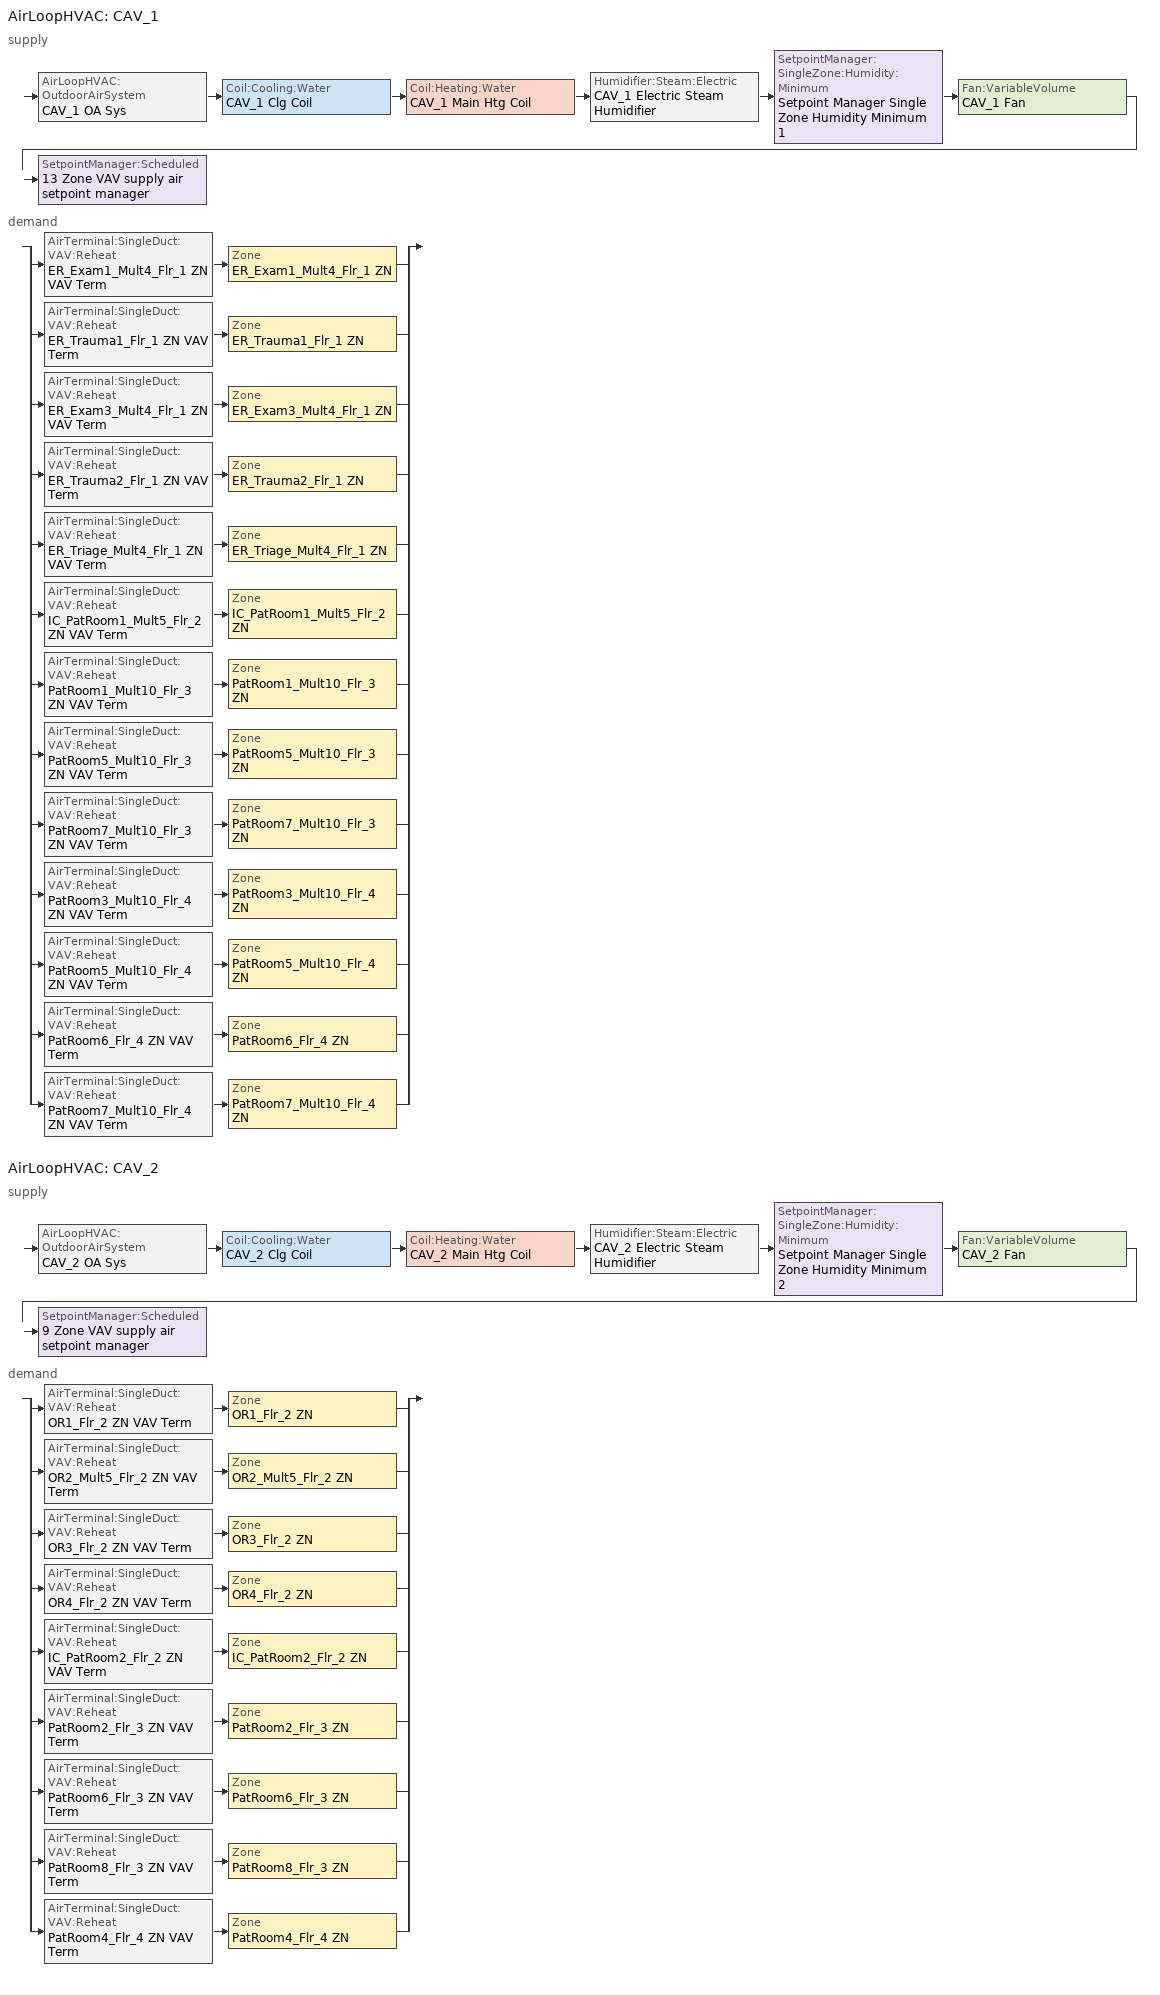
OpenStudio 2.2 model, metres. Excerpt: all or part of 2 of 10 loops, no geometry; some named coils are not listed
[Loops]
AirLoopHVAC 'CAV_1'
 supply: AirLoopHVAC:OutdoorAirSystem 'CAV_1 OA Sys' > Coil:Cooling:Water 'CAV_1 Clg Coil' > Coil:Heating:Water 'CAV_1 Main Htg Coil' > Humidifier:Steam:Electric 'CAV_1 Electric Steam Humidifier' > SetpointManager:SingleZone:Humidity:Minimum 'Setpoint Manager Single Zone Humidity Minimum 1' > Fan:VariableVolume 'CAV_1 Fan' > SetpointManager:Scheduled '13 Zone VAV supply air setpoint manager'
 demand: split
  | AirTerminal:SingleDuct:VAV:Reheat 'ER_Exam1_Mult4_Flr_1 ZN VAV Term' > Zone 'ER_Exam1_Mult4_Flr_1 ZN'
  | AirTerminal:SingleDuct:VAV:Reheat 'ER_Trauma1_Flr_1 ZN VAV Term' > Zone 'ER_Trauma1_Flr_1 ZN'
  | AirTerminal:SingleDuct:VAV:Reheat 'ER_Exam3_Mult4_Flr_1 ZN VAV Term' > Zone 'ER_Exam3_Mult4_Flr_1 ZN'
  | AirTerminal:SingleDuct:VAV:Reheat 'ER_Trauma2_Flr_1 ZN VAV Term' > Zone 'ER_Trauma2_Flr_1 ZN'
  | AirTerminal:SingleDuct:VAV:Reheat 'ER_Triage_Mult4_Flr_1 ZN VAV Term' > Zone 'ER_Triage_Mult4_Flr_1 ZN'
  | AirTerminal:SingleDuct:VAV:Reheat 'IC_PatRoom1_Mult5_Flr_2 ZN VAV Term' > Zone 'IC_PatRoom1_Mult5_Flr_2 ZN'
  | AirTerminal:SingleDuct:VAV:Reheat 'PatRoom1_Mult10_Flr_3 ZN VAV Term' > Zone 'PatRoom1_Mult10_Flr_3 ZN'
  | AirTerminal:SingleDuct:VAV:Reheat 'PatRoom5_Mult10_Flr_3 ZN VAV Term' > Zone 'PatRoom5_Mult10_Flr_3 ZN'
  | AirTerminal:SingleDuct:VAV:Reheat 'PatRoom7_Mult10_Flr_3 ZN VAV Term' > Zone 'PatRoom7_Mult10_Flr_3 ZN'
  | AirTerminal:SingleDuct:VAV:Reheat 'PatRoom3_Mult10_Flr_4 ZN VAV Term' > Zone 'PatRoom3_Mult10_Flr_4 ZN'
  | AirTerminal:SingleDuct:VAV:Reheat 'PatRoom5_Mult10_Flr_4 ZN VAV Term' > Zone 'PatRoom5_Mult10_Flr_4 ZN'
  | AirTerminal:SingleDuct:VAV:Reheat 'PatRoom6_Flr_4 ZN VAV Term' > Zone 'PatRoom6_Flr_4 ZN'
  | AirTerminal:SingleDuct:VAV:Reheat 'PatRoom7_Mult10_Flr_4 ZN VAV Term' > Zone 'PatRoom7_Mult10_Flr_4 ZN'
AirLoopHVAC 'CAV_2'
 supply: AirLoopHVAC:OutdoorAirSystem 'CAV_2 OA Sys' > Coil:Cooling:Water 'CAV_2 Clg Coil' > Coil:Heating:Water 'CAV_2 Main Htg Coil' > Humidifier:Steam:Electric 'CAV_2 Electric Steam Humidifier' > SetpointManager:SingleZone:Humidity:Minimum 'Setpoint Manager Single Zone Humidity Minimum 2' > Fan:VariableVolume 'CAV_2 Fan' > SetpointManager:Scheduled '9 Zone VAV supply air setpoint manager'
 demand: split
  | AirTerminal:SingleDuct:VAV:Reheat 'OR1_Flr_2 ZN VAV Term' > Zone 'OR1_Flr_2 ZN'
  | AirTerminal:SingleDuct:VAV:Reheat 'OR2_Mult5_Flr_2 ZN VAV Term' > Zone 'OR2_Mult5_Flr_2 ZN'
  | AirTerminal:SingleDuct:VAV:Reheat 'OR3_Flr_2 ZN VAV Term' > Zone 'OR3_Flr_2 ZN'
  | AirTerminal:SingleDuct:VAV:Reheat 'OR4_Flr_2 ZN VAV Term' > Zone 'OR4_Flr_2 ZN'
  | AirTerminal:SingleDuct:VAV:Reheat 'IC_PatRoom2_Flr_2 ZN VAV Term' > Zone 'IC_PatRoom2_Flr_2 ZN'
  | AirTerminal:SingleDuct:VAV:Reheat 'PatRoom2_Flr_3 ZN VAV Term' > Zone 'PatRoom2_Flr_3 ZN'
  | AirTerminal:SingleDuct:VAV:Reheat 'PatRoom6_Flr_3 ZN VAV Term' > Zone 'PatRoom6_Flr_3 ZN'
  | AirTerminal:SingleDuct:VAV:Reheat 'PatRoom8_Flr_3 ZN VAV Term' > Zone 'PatRoom8_Flr_3 ZN'
  | AirTerminal:SingleDuct:VAV:Reheat 'PatRoom4_Flr_4 ZN VAV Term' > Zone 'PatRoom4_Flr_4 ZN'
[Sizing:Zone] Zone Cooling Design Supply Air Temperature Input Method=SupplyAirTemperature; Zone Cooling Design Supply Air Temperature {C}=12.8; Zone Cooling Design Supply Air Temperature Difference {deltaC}=11.11; Zone Heating Design Supply Air Temperature Input Method=SupplyAirTemperature; Zone Heating Design Supply Air Temperature {C}=40; Zone Heating Design Supply Air Temperature Difference {deltaC}=11.11; Zone Cooling Design Supply Air Humidity Ratio {kg-H2O/kg-air}=0.0085; Zone Heating Design Supply Air Humidity Ratio {kg-H2O/kg-air}=0.008; Cooling Design Air Flow Method=DesignDayWithLimit; Heating Design Air Flow Method=DesignDay; Account for Dedicated Outdoor Air System=No; Dedicated Outdoor Air System Control Strategy=NeutralSupplyAir; Dedicated Outdoor Air Low Setpoint Temperature for Design {C}=autosize; Dedicated Outdoor Air High Setpoint Temperature for Design {C}=autosize
ER_Exam1_Mult4_Flr_1 ZN; ER_Exam3_Mult4_Flr_1 ZN; ER_Trauma1_Flr_1 ZN; ER_Trauma2_Flr_1 ZN; ER_Triage_Mult4_Flr_1 ZN; IC_PatRoom1_Mult5_Flr_2 ZN; IC_PatRoom2_Flr_2 ZN; OR1_Flr_2 ZN; OR2_Mult5_Flr_2 ZN; OR3_Flr_2 ZN; OR4_Flr_2 ZN; PatRoom1_Mult10_Flr_3 ZN; PatRoom2_Flr_3 ZN; PatRoom3_Mult10_Flr_4 ZN; PatRoom4_Flr_4 ZN; PatRoom5_Mult10_Flr_3 ZN; PatRoom5_Mult10_Flr_4 ZN; PatRoom6_Flr_3 ZN; PatRoom6_Flr_4 ZN; PatRoom7_Mult10_Flr_3 ZN; PatRoom7_Mult10_Flr_4 ZN; PatRoom8_Flr_3 ZN
[Zone equipment]
ER_Exam1_Mult4_Flr_1 ZN: ER_Exam1_Mult4_Flr_1 ZN VAV Term
ER_Exam3_Mult4_Flr_1 ZN: ER_Exam3_Mult4_Flr_1 ZN VAV Term
ER_Trauma1_Flr_1 ZN: ER_Trauma1_Flr_1 ZN VAV Term
ER_Trauma2_Flr_1 ZN: ER_Trauma2_Flr_1 ZN VAV Term
ER_Triage_Mult4_Flr_1 ZN: ER_Triage_Mult4_Flr_1 ZN VAV Term
IC_PatRoom1_Mult5_Flr_2 ZN: IC_PatRoom1_Mult5_Flr_2 ZN VAV Term
IC_PatRoom2_Flr_2 ZN: IC_PatRoom2_Flr_2 ZN VAV Term
OR1_Flr_2 ZN: OR1_Flr_2 ZN VAV Term
OR2_Mult5_Flr_2 ZN: OR2_Mult5_Flr_2 ZN VAV Term
OR3_Flr_2 ZN: OR3_Flr_2 ZN VAV Term
OR4_Flr_2 ZN: OR4_Flr_2 ZN VAV Term
PatRoom1_Mult10_Flr_3 ZN: PatRoom1_Mult10_Flr_3 ZN VAV Term
PatRoom2_Flr_3 ZN: PatRoom2_Flr_3 ZN VAV Term
PatRoom3_Mult10_Flr_4 ZN: PatRoom3_Mult10_Flr_4 ZN VAV Term
PatRoom4_Flr_4 ZN: PatRoom4_Flr_4 ZN VAV Term
PatRoom5_Mult10_Flr_3 ZN: PatRoom5_Mult10_Flr_3 ZN VAV Term
PatRoom5_Mult10_Flr_4 ZN: PatRoom5_Mult10_Flr_4 ZN VAV Term
PatRoom6_Flr_3 ZN: PatRoom6_Flr_3 ZN VAV Term
PatRoom6_Flr_4 ZN: PatRoom6_Flr_4 ZN VAV Term
PatRoom7_Mult10_Flr_3 ZN: PatRoom7_Mult10_Flr_3 ZN VAV Term
PatRoom7_Mult10_Flr_4 ZN: PatRoom7_Mult10_Flr_4 ZN VAV Term
PatRoom8_Flr_3 ZN: PatRoom8_Flr_3 ZN VAV Term
[SetpointManager:Scheduled] Control Variable=Temperature
Name | Schedule
13 Zone VAV supply air setpoint manager | Supply Air Temp - 55.04F
9 Zone VAV supply air setpoint manager | Supply Air Temp - 55.04F 1
[AirLoopHVAC] Availability Schedule=Hospital HVACOperationSchd; Design Supply Air Flow Rate {m3/s}=AutoSize
Name | Availability Manager
CAV_1 | Availability Manager Night Cycle 1
CAV_2 | Availability Manager Night Cycle 2
[Sizing:System] Type of Load to Size On=Sensible; Design Outdoor Air Flow Rate {m3/s}=Autosize; Minimum System Air Flow Ratio=1; Preheat Design Temperature {C}=7; Preheat Design Humidity Ratio {kg-H2O/kg-Air}=0.008; Precool Design Temperature {C}=12.8; Precool Design Humidity Ratio {kg-H2O/kg-Air}=0.008; Central Cooling Design Supply Air Temperature {C}=12.8; Central Heating Design Supply Air Temperature {C}=12.8; Sizing Option=NonCoincident; 100% Outdoor Air in Cooling=No; 100% Outdoor Air in Heating=No; Central Cooling Design Supply Air Humidity Ratio {kg-H2O/kg-Air}=0.0085; Central Heating Design Supply Air Humidity Ratio {kg-H2O/kg-Air}=0.008; Cooling Design Air Flow Method=DesignDay; Cooling Design Air Flow Rate {m3/s}=0; Heating Design Air Flow Method=DesignDay; Heating Design Air Flow Rate {m3/s}=0; System Outdoor Air Method=ZoneSum; Zone Maximum Outdoor Air Fraction=1; Cooling Supply Air Flow Rate Per Floor Area {m3/s-m2}=0.00996765; Cooling Fraction of Autosized Cooling Supply Air Flow Rate=1; Cooling Supply Air Flow Rate Per Unit Cooling Capacity {m3/s-W}=3.94755e-05; Heating Supply Air Flow Rate Per Floor Area {m3/s-m2}=0.00996765; Heating Fraction of Autosized Heating Supply Air Flow Rate=1; Heating Fraction of Autosized Cooling Supply Air Flow Rate=1; Heating Supply Air Flow Rate Per Unit Heating Capacity {m3/s-W}=3.15882e-05; Cooling Design Capacity Method=CoolingDesignCapacity; Cooling Design Capacity {W}=autosize; Cooling Design Capacity Per Floor Area {W/m2}=234.7; Fraction of Autosized Cooling Design Capacity=1; Heating Design Capacity Method=HeatingDesignCapacity; Heating Design Capacity {W}=autosize; Heating Design Capacity Per Floor Area {W/m2}=157; Fraction of Autosized Heating Design Capacity=1; Central Cooling Capacity Control Method=OnOff
CAV_1; CAV_2
[Fan:VariableVolume] Availability Schedule=Always On Discrete; Pressure Rise {Pa}=1389.92; Maximum Flow Rate {m3/s}=Autosize; Fan Power Minimum Flow Rate Input Method=Fraction; Fan Power Minimum Flow Fraction=0.25; Fan Power Minimum Air Flow Rate {m3/s}=0; Motor In Airstream Fraction=1; Fan Power Coefficient 1=0.189848; Fan Power Coefficient 2=0.31447; Fan Power Coefficient 3=0.495682; Fan Power Coefficient 4=0; Fan Power Coefficient 5=0
Name | Fan Efficiency | Motor Efficiency
CAV_1 Fan | 0.61165 | 0.941
CAV_2 Fan | 0.6045 | 0.93
[Controller:OutdoorAir] Minimum Outdoor Air Flow Rate {m3/s}=autosize; Maximum Outdoor Air Flow Rate {m3/s}=Autosize; Economizer Control Type=NoEconomizer; Economizer Control Action Type=ModulateFlow; Economizer Maximum Limit Dry-Bulb Temperature {C}=28; Economizer Maximum Limit Enthalpy {J/kg}=64000; Economizer Minimum Limit Dry-Bulb Temperature {C}=-100; Lockout Type=LockoutWithCompressor; Minimum Limit Type=FixedMinimum; Minimum Outdoor Air Schedule=Always On Discrete; High Humidity Control=No; Heat Recovery Bypass Control Type=BypassWhenWithinEconomizerLimits
Name | Controller Mechanical Ventilation
CAV_1 OA Controller | CAV_1 Vent Controller
CAV_2 OA Controller | CAV_2 Vent Controller
[Controller:MechanicalVentilation] Availability Schedule=Always On Discrete; System Outdoor Air Method=ZoneSum
CAV_1 Vent Controller; CAV_2 Vent Controller
[AirLoopHVAC:OutdoorAirSystem]
Name | Controller
CAV_1 OA Sys | CAV_1 OA Controller
CAV_2 OA Sys | CAV_2 OA Controller
[AvailabilityManager:NightCycle] Control Type=CycleOnAny; Thermostat Tolerance {deltaC}=1; Cycling Run Time {s}=3600
Availability Manager Night Cycle 1; Availability Manager Night Cycle 2
[AirTerminal:SingleDuct:VAV:Reheat] Availability Schedule=Always On Discrete; Maximum Air Flow Rate {m3/s}=AutoSize; Zone Minimum Air Flow Input Method=Constant; Constant Minimum Air Flow Fraction=1; Fixed Minimum Air Flow Rate {m3/s}=0; Maximum Hot Water or Steam Flow Rate {m3/s}=AutoSize; Minimum Hot Water or Steam Flow Rate {m3/s}=0; Convergence Tolerance=0.001; Damper Heating Action=Normal; Maximum Flow per Zone Floor Area During Reheat {m3/s-m2}=AutoSize; Maximum Flow Fraction During Reheat=0.5; Maximum Reheat Air Temperature {C}=40; Control For Outdoor Air=No
Name | Reheat Coil
ER_Exam1_Mult4_Flr_1 ZN VAV Term | ER_Exam1_Mult4_Flr_1 ZN Rht Coil
ER_Trauma1_Flr_1 ZN VAV Term | ER_Trauma1_Flr_1 ZN Rht Coil
ER_Exam3_Mult4_Flr_1 ZN VAV Term | ER_Exam3_Mult4_Flr_1 ZN Rht Coil
ER_Trauma2_Flr_1 ZN VAV Term | ER_Trauma2_Flr_1 ZN Rht Coil
ER_Triage_Mult4_Flr_1 ZN VAV Term | ER_Triage_Mult4_Flr_1 ZN Rht Coil
IC_PatRoom1_Mult5_Flr_2 ZN VAV Term | IC_PatRoom1_Mult5_Flr_2 ZN Rht Coil
PatRoom1_Mult10_Flr_3 ZN VAV Term | PatRoom1_Mult10_Flr_3 ZN Rht Coil
PatRoom5_Mult10_Flr_3 ZN VAV Term | PatRoom5_Mult10_Flr_3 ZN Rht Coil
PatRoom7_Mult10_Flr_3 ZN VAV Term | PatRoom7_Mult10_Flr_3 ZN Rht Coil
PatRoom3_Mult10_Flr_4 ZN VAV Term | PatRoom3_Mult10_Flr_4 ZN Rht Coil
PatRoom5_Mult10_Flr_4 ZN VAV Term | PatRoom5_Mult10_Flr_4 ZN Rht Coil
PatRoom6_Flr_4 ZN VAV Term | PatRoom6_Flr_4 ZN Rht Coil
PatRoom7_Mult10_Flr_4 ZN VAV Term | PatRoom7_Mult10_Flr_4 ZN Rht Coil
OR1_Flr_2 ZN VAV Term | OR1_Flr_2 ZN Rht Coil
OR2_Mult5_Flr_2 ZN VAV Term | OR2_Mult5_Flr_2 ZN Rht Coil
OR3_Flr_2 ZN VAV Term | OR3_Flr_2 ZN Rht Coil
OR4_Flr_2 ZN VAV Term | OR4_Flr_2 ZN Rht Coil
IC_PatRoom2_Flr_2 ZN VAV Term | IC_PatRoom2_Flr_2 ZN Rht Coil
PatRoom2_Flr_3 ZN VAV Term | PatRoom2_Flr_3 ZN Rht Coil
PatRoom6_Flr_3 ZN VAV Term | PatRoom6_Flr_3 ZN Rht Coil
PatRoom8_Flr_3 ZN VAV Term | PatRoom8_Flr_3 ZN Rht Coil
PatRoom4_Flr_4 ZN VAV Term | PatRoom4_Flr_4 ZN Rht Coil
[Humidifier:Steam:Electric] Rated Capacity {m3/s}=3.72e-05; Rated Power {W}=100000
CAV_1 Electric Steam Humidifier; CAV_2 Electric Steam Humidifier
[SetpointManager:SingleZone:Humidity:Minimum] Control Variable=MinimumHumidityRatio
Name | Control Zone
Setpoint Manager Single Zone Humidity Minimum 1 | ER_Exam3_Mult4_Flr_1 ZN
Setpoint Manager Single Zone Humidity Minimum 2 | OR2_Mult5_Flr_2 ZN
[Schedule:Ruleset]
Name | Default Day Schedule | Summer Design Day Schedule | Winter Design Day Schedule
Hospital HVACOperationSchd | Hospital HVACOperationSchd Default | Hospital HVACOperationSchd Summer Design Day | Hospital HVACOperationSchd Winter Design Day
Supply Air Temp - 55.04F | Supply Air Temp - 55.04F Default
Supply Air Temp - 55.04F 1 | Supply Air Temp - 55.04F Default 1
[Schedule:Day]
Hospital HVACOperationSchd Default; Hospital HVACOperationSchd Winter Design Day; Hospital HVACOperationSchd Summer Design Day: 24, 0, 1
Supply Air Temp - 55.04F Default; Supply Air Temp - 55.04F Default 1: 24, 0, 12.8
[Schedule:Constant]
Always On Discrete: Value=1
